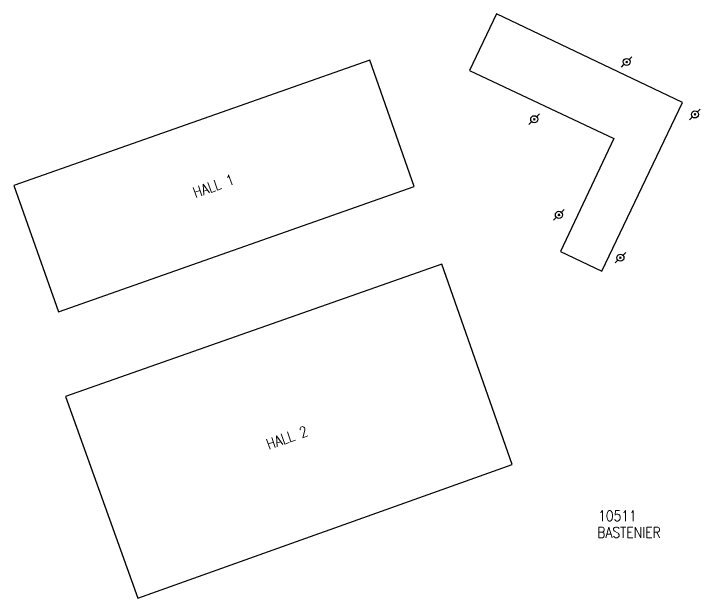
# Model space of a CAD drawing. Header units: millimetres. Extents: x 136116 to 136999, y 128010 to 128956.
# Drawn here: x 136188.9 to 136318.1, y 128382.9 to 128493 of the extents above; entities that cross this region are included whole.
import ezdxf

# ---------------------------------------------------------------- set-up
doc = ezdxf.new("R2010")
doc.units = ezdxf.units.MM
doc.layers.get('0').update_dxf_attribs({"linetype": 'CONTINUOUS'})
for name, color, linetype in [('1FOND_TOPO', 253, 'CONTINUOUS'), ('W0100', 7, 'CONTINUOUS'), ('W0473', 7, 'CONTINUOUS'), ('w0991', 7, 'CONTINUOUS')]:
    doc.layers.add(name, color=color, linetype=linetype)
doc.styles.get("Standard").update_dxf_attribs({"font": 'romans.shx', "width": 0.85})

# ---------------------------------------------------------------- blocks, each defined once
blk = doc.blocks.new('commune')
at = {"layer": '1FOND_TOPO'}
blk.add_lwpolyline([(272559.48, 256986.01), (272549.36, 256964.6), (272603.64, 256938.95), (272583.6, 256896.39), (272599.12, 256888.98), (272629.49, 256952.56), (272559.48, 256986.01)], close=True, dxfattribs=at)
blk = doc.blocks.new('T473')
for p, q in [((-0.166667, 0.166667), (0.166667, -0.166667)), ((-0.166667, -0.166667), (0.166667, 0.166667)), ((0.500001, 0.500001), (1.000002, 1.000002)), ((-1.000002, -1.000002), (-0.500001, -0.500001))]:
    blk.add_line(p, q)
blk.add_ellipse((0, 0), major_axis=(0.471405, 0.471405), ratio=1, start_param=5.4977871438, end_param=11.780972451)

msp = doc.modelspace()

# ---------------------------------------------------------------- linework, layer by layer
at = {"layer": 'W0100', "color": 252}
for points in [[(136188.85, 128460.63), (136197.29, 128436.86), (136264.26, 128460.46), (136255.88, 128484.25)], [(136198.63, 128420.87), (136212.22, 128382.86), (136282.73, 128408.07), (136269.43, 128445.79)]]:
    msp.add_lwpolyline(points, close=True, dxfattribs=at)

# ---------------------------------------------------------------- block references
at = {"layer": 'W0100', "color": 252, "xscale": 0.5, "yscale": 0.5, "zscale": 0.5}
msp.add_blockref('commune', (0, 0), dxfattribs=at)
at = {"layer": 'W0473'}
for p in [(136304.26, 128483.91), (136317.12, 128474.03), (136286.86, 128473.12), (136291.51, 128455.11), (136303.09, 128447.04)]:
    msp.add_blockref('T473', p, dxfattribs=at)

# ---------------------------------------------------------------- texts
at = {"layer": 'w0991', "color": 252, "width": 0.85}
for s, p in [('HALL 1', (136223.05, 128458.28)), ('HALL 2', (136236.87, 128410.86))]:
    msp.add_text(s, height=2, rotation=19.4953, dxfattribs=at).set_placement(p)
at = {"layer": 'w0991', "width": 0.85}
for s, p in [('10511', (136298.88, 128397.39)), ('BASTENIER', (136298.74, 128394.27))]:
    msp.add_text(s, height=2, dxfattribs=at).set_placement(p)

doc.saveas('drawing.dxf')
